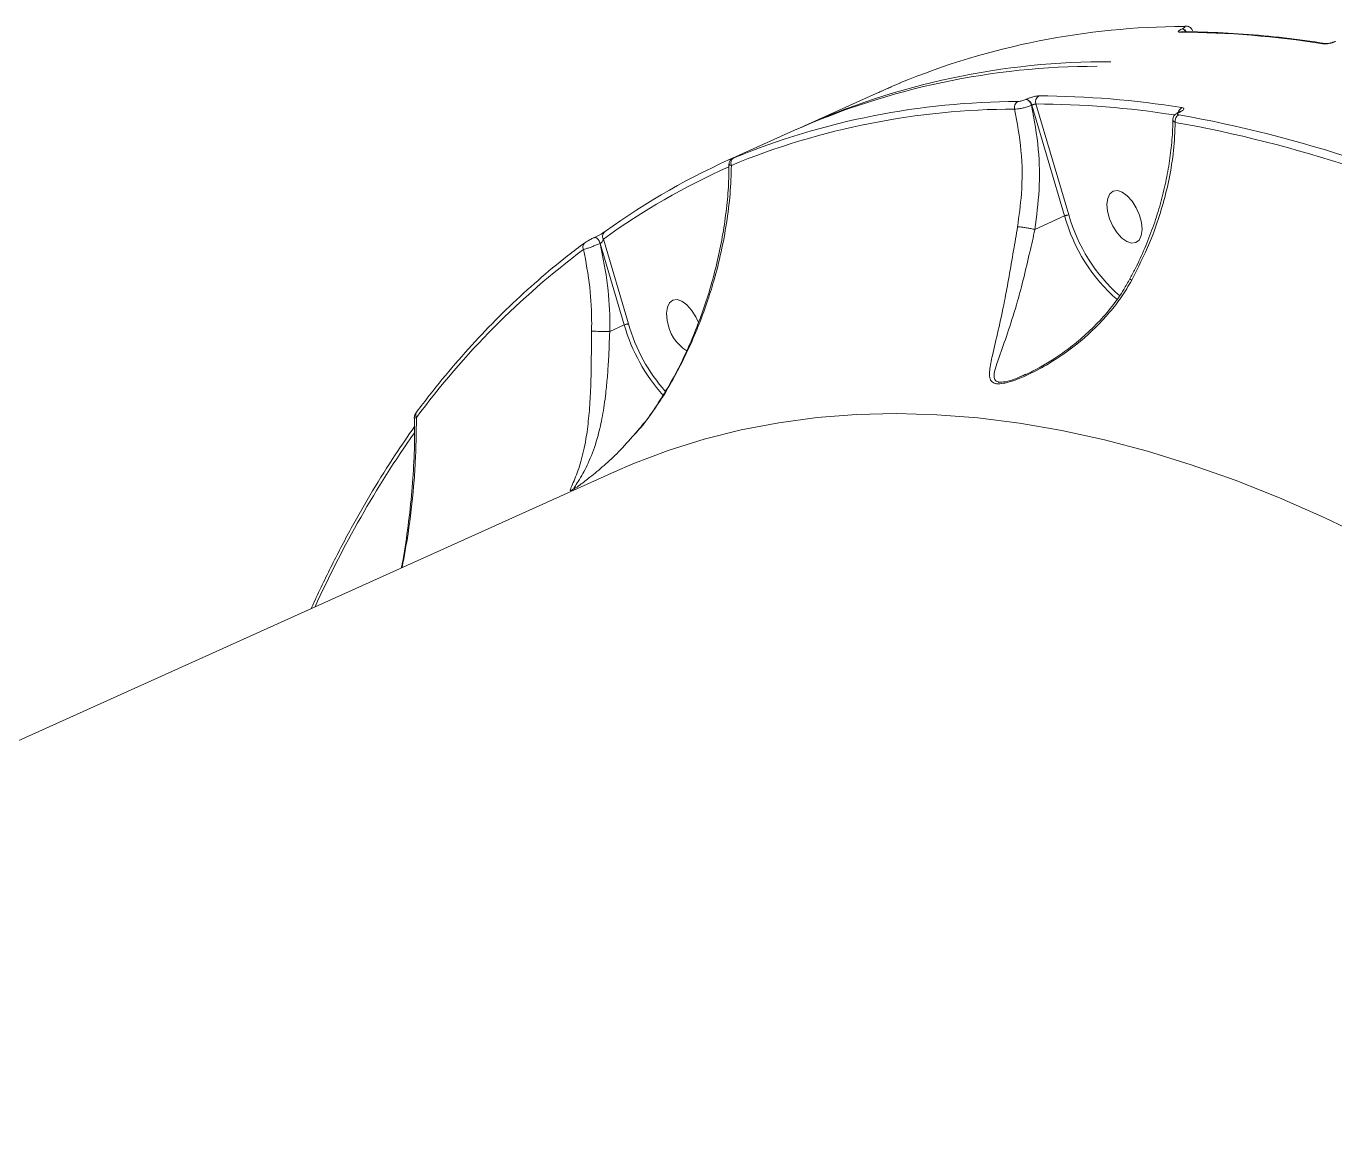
# Model space of a CAD drawing. Header units: millimetres. Extents: x -8422 to 28150, y -6982 to 5510.
# Drawn here: x 3130.9 to 3340.5, y 1853.3 to 2032.1 of the extents above; entities that cross this region are included whole.
import ezdxf

# ---------------------------------------------------------------- set-up
doc = ezdxf.new("R2010")
doc.units = ezdxf.units.MM
doc.layers.add('DIKOM_ОБЪЕКТ', color=7, linetype='Continuous')

msp = doc.modelspace()

# ---------------------------------------------------------------- linework, layer by layer
at = {"layer": 'DIKOM_ОБЪЕКТ', "color": 7, "linetype": 'Continuous', "lineweight": 15}
for p, q in [((3315.95, 2031.16), (3315.96, 2031.16)), ((3316.04, 2031.64), (3316, 2031.63)), ((3316.5, 2032.06), (3316.56, 2032.06)), ((3317.67, 2031.32), (3317.65, 2031.35)), ((3269.43, 2022.35), (3269.51, 2022.38)), ((3269.44, 2022.35), (3269.52, 2022.39)), ((3255.52, 2016.1), (3266.06, 2020.85)), ((3266.06, 2020.85), (3267.38, 2021.44)), ((3291.07, 2020.37), (3291.02, 2020.35)), ((3291.88, 2019.39), (3291.92, 2019.41)), ((3291.92, 2019.41), (3297.19, 2001.68)), ((3297.85, 2001.84), (3292.58, 2019.61)), ((3315.47, 2018.3), (3315.53, 2018.33)), ((3315.64, 2018.32), (3315.71, 2018.35)), ((3243.42, 2010.65), (3253.96, 2015.4)), ((3244.41, 2011.07), (3244.49, 2011.11)), ((3244.42, 2011.07), (3244.5, 2011.11)), ((3244.72, 2011.22), (3244.79, 2011.26)), ((3292.41, 1999.53), (3297.19, 2001.68)), ((3221.83, 1998.21), (3221.78, 1998.18)), ((3222.8, 1997.27), (3222.83, 1997.28)), ((3222.83, 1997.28), (3226.67, 1984.23)), ((3227.34, 1984.39), (3223.34, 1997.98)), ((3224.35, 1983.19), (3224.36, 1983.19)), ((3224.36, 1983.19), (3226.67, 1984.23)), ((3290.94, 1976.33), (3290.31, 1976.05)), ((2986.78, 1853.31), (3225.12, 1960.72)), ((3218.75, 1958.08), (3218.79, 1958.1))]:
    msp.add_line(p, q, dxfattribs=at)
at = {"layer": 'DIKOM_ОБЪЕКТ', "color": 7, "linetype": 'Continuous', "lineweight": 15, "flags": 128}
for points in [[(3315.95, 2031.16), (3315.81, 2031.15), (3315.66, 2031.1)], [(3316.56, 2032.06), (3316.42, 2032.04), (3316.27, 2031.99)], [(3304.08, 2002.42), (3303.97, 2003.54), (3304.09, 2004.5), (3304.44, 2005.22), (3304.97, 2005.64), (3305.64, 2005.73), (3306.42, 2005.47), (3307.22, 2004.9), (3307.98, 2004.05), (3308.65, 2003), (3309.17, 2001.82), (3309.49, 2000.63), (3309.6, 1999.51), (3309.47, 1998.55), (3309.13, 1997.83), (3308.6, 1997.41), (3307.92, 1997.32), (3307.15, 1997.58), (3306.35, 1998.15), (3305.59, 1999), (3304.92, 2000.05), (3304.4, 2001.23), (3304.08, 2002.42)], [(3222.83, 1997.28), (3222.75, 1997.51), (3222.63, 1997.72), (3222.5, 1997.91), (3222.36, 1998.06), (3222.21, 1998.18), (3222.06, 1998.24), (3221.92, 1998.24), (3221.81, 1998.19)], [(3222.8, 1997.27), (3222.72, 1997.49), (3222.61, 1997.71), (3222.48, 1997.9), (3222.33, 1998.05), (3222.18, 1998.16), (3222.03, 1998.22), (3221.9, 1998.23), (3221.83, 1998.21)], [(3233.56, 1984.97), (3233.45, 1986.1), (3233.58, 1987.06), (3233.92, 1987.77), (3234.45, 1988.19), (3235.13, 1988.28), (3235.9, 1988.02), (3236.7, 1987.45), (3237.46, 1986.6), (3238.13, 1985.55), (3238.56, 1984.62)], [(3225.12, 1960.72), (3228.06, 1961.99), (3233.7, 1964.13), (3239.47, 1965.94), (3245.38, 1967.42), (3251.41, 1968.58), (3257.57, 1969.4), (3263.84, 1969.88), (3270.22, 1970.04), (3276.71, 1969.86), (3283.29, 1969.35), (3289.97, 1968.51), (3296.73, 1967.34), (3303.57, 1965.84), (3310.48, 1964.01), (3317.46, 1961.85), (3324.5, 1959.36), (3331.6, 1956.56), (3338.74, 1953.43), (3345.92, 1949.99)]]:
    msp.add_lwpolyline(points, dxfattribs=at)
at = {"layer": 'DIKOM_ОБЪЕКТ', "color": 7, "linetype": 'Continuous', "lineweight": 15}
for centre, radius, start, end in [((3316.43, 1912.4), 119.6, 90.0754, 112.4137), ((3315.07, 1882.31), 148.79, 80.9199, 89.7748), ((3315.81, 2030.73), 0.915, 28.3227, 78.4555), ((3315.85, 2030.74), 0.929, 27.2875, 78.2477), ((3338.84, 2028.61), 0.688, 80.9669, 114.911), ((3302.3, 1906.43), 119.21, 89.9605, 113.9234), ((3303.82, 1907.46), 118.9, 89.6253, 114.3797), ((3290.67, 2019.17), 1.23, 9.9999, 73.2258), ((3290.71, 2019.19), 1.23, 9.9884, 73.2408), ((3293.58, 2019.97), 1.06, 118.9469, 199.5538), ((3292.43, 1872.07), 148.83, 80.9026, 89.7562), ((3289.3, 1899.42), 119.36, 90.0559, 112.3912), ((3289.8, 1900.37), 119.62, 90.0556, 112.3915), ((3290.19, 2019.07), 1.05, 118.7132, 196.3296), ((3291.96, 1871.38), 148.23, 81.1431, 89.7598), ((3316.42, 2018.11), 1.02, 116.5793, 167.7149), ((3315.59, 2018.03), 0.294, 78.9817, 113.3079), ((3315.65, 2018.06), 0.296, 79.0837, 114.8677), ((3316, 2016.9), 1.12, 118.4135, 191.9727), ((3278.42, 1813.11), 206.8, 63.5253, 79.8375), ((3278.91, 1813.88), 207.25, 63.5251, 79.8379), ((3290.1, 1907.19), 113.51, 113.5322, 125.8287), ((3244.68, 2010.16), 0.932, 118.6665, 204.0913), ((3289.66, 1906.12), 113.3, 114.0914, 125.8271), ((3323.5, 2008.91), 27.29, 195.3676, 229.0916), ((3324.12, 2009.32), 27.31, 195.9004, 228.4609), ((3224.08, 1998.45), 0.877, 118.6051, 212.1412), ((3220.92, 1996.72), 0.86, 118.0812, 208.4421), ((3298.06, 1892.11), 130.1, 126.7792, 143.5558), ((3240.3, 1985.86), 6.8, 187.5104, 237.9135), ((3255.12, 1992.56), 29.65, 196.3213, 221.408), ((3254.97, 1992.49), 28.8, 196.3397, 221.1331), ((3194.09, 1969.82), 0.815, 145.8653, 212.0555), ((3335.8, 1867.02), 174.25, 144.9992, 155.5613)]:
    msp.add_arc(centre, radius, start, end, dxfattribs=at)
for points, knots in [([(3316, 2031.63), (3315.92, 2031.59), (3315.71, 2031.49), (3315.48, 2031.34), (3315.37, 2031.21), (3315.42, 2031.12), (3315.58, 2031.1), (3315.66, 2031.1)], [0, 0, 0, 0, 0.140754, 0.355298, 0.570007, 0.784977, 1, 1, 1, 1]), ([(3315.95, 2031.16), (3317.08, 2031.15), (3320.33, 2031.12), (3325.79, 2030.84), (3332.33, 2030.25), (3336.75, 2029.61), (3338.95, 2029.29)], [0, 0, 0, 0, 0.149903, 0.434025, 0.718204, 1, 1, 1, 1]), ([(3316.27, 2031.99), (3316.32, 2031.99), (3316.43, 2031.98), (3316.46, 2031.92), (3316.39, 2031.84), (3316.24, 2031.74), (3316.1, 2031.67), (3316.04, 2031.64)], [0, 0, 0, 0, 0.214304, 0.428446, 0.642921, 0.857754, 1, 1, 1, 1]), ([(3316.56, 2032.05), (3316.61, 2032.05), (3316.75, 2032.06), (3317.02, 2032.01), (3317.34, 2031.84), (3317.58, 2031.61), (3317.64, 2031.42), (3317.66, 2031.35)], [0, 0, 0, 0, 0.112157, 0.350489, 0.603569, 0.852889, 1, 1, 1, 1]), ([(3338.55, 2029.24), (3338.64, 2029.23), (3338.84, 2029.21), (3339.26, 2029.24), (3339.74, 2029.32), (3340.23, 2029.45), (3340.5, 2029.56), (3340.64, 2029.62)], [0, 0, 0, 0, 0.17419, 0.389589, 0.595814, 0.797903, 1, 1, 1, 1]), ([(3338.95, 2029.29), (3338.95, 2029.29), (3338.95, 2029.29), (3339.03, 2029.28), (3339.18, 2029.28), (3339.44, 2029.31), (3339.78, 2029.37), (3340.12, 2029.46), (3340.36, 2029.55), (3340.44, 2029.59), (3340.46, 2029.6)], [0, 0, 0, 0, 0.022568, 0.125573, 0.252466, 0.412828, 0.602625, 0.799282, 0.958417, 1, 1, 1, 1]), ([(3267.38, 2021.44), (3267.4, 2021.45), (3267.52, 2021.5), (3267.79, 2021.62), (3268.23, 2021.81), (3268.66, 2022), (3269.07, 2022.19), (3269.32, 2022.29), (3269.44, 2022.35)], [0, 0, 0, 0, 0.03923, 0.287243, 0.4952, 0.671017, 0.835317, 1, 1, 1, 1]), ([(3269.52, 2022.39), (3269.6, 2022.42), (3269.75, 2022.49), (3270.02, 2022.61), (3270.29, 2022.73), (3270.57, 2022.85), (3270.74, 2022.92), (3270.82, 2022.95), (3270.83, 2022.96)], [0, 0, 0, 0, 0.167292, 0.334431, 0.509157, 0.713092, 0.957777, 1, 1, 1, 1]), ([(3291.02, 2020.35), (3290.96, 2020.32), (3290.81, 2020.26), (3290.52, 2020.16), (3290.2, 2020.07), (3289.9, 2020.01), (3289.76, 2020), (3289.68, 2019.99)], [0, 0, 0, 0, 0.142265, 0.357109, 0.571555, 0.785751, 1, 1, 1, 1]), ([(3293.07, 2020.9), (3292.96, 2020.89), (3292.75, 2020.88), (3292.3, 2020.79), (3291.81, 2020.65), (3291.38, 2020.51), (3291.16, 2020.41), (3291.07, 2020.37)], [0, 0, 0, 0, 0.215054, 0.429963, 0.644713, 0.859186, 1, 1, 1, 1]), ([(3289.18, 2018.77), (3289.32, 2018.78), (3289.61, 2018.79), (3290.21, 2018.89), (3290.86, 2019.04), (3291.44, 2019.22), (3291.75, 2019.34), (3291.88, 2019.39)], [0, 0, 0, 0, 0.214249, 0.428305, 0.642712, 0.85761, 1, 1, 1, 1]), ([(3289.18, 2018.77), (3289.58, 2016.58), (3290.4, 2012.13), (3290.46, 2005.73), (3289.89, 2001.69), (3289.65, 1999.95)], [0, 0, 0, 0, 0.35586, 0.721481, 1, 1, 1, 1]), ([(3292.41, 1999.53), (3292.69, 2001.62), (3293.26, 2005.87), (3293.14, 2012.6), (3292.31, 2017.05), (3291.88, 2019.39)], [0, 0, 0, 0, 0.316571, 0.640668, 1, 1, 1, 1]), ([(3291.92, 2019.41), (3291.95, 2019.42), (3292.03, 2019.45), (3292.17, 2019.51), (3292.33, 2019.56), (3292.47, 2019.59), (3292.54, 2019.6), (3292.58, 2019.61)], [0, 0, 0, 0, 0.140772, 0.355173, 0.569921, 0.784863, 1, 1, 1, 1]), ([(3314.52, 2017.09), (3314.52, 2017.14), (3314.5, 2017.3), (3314.6, 2017.56), (3314.78, 2017.84), (3315.06, 2018.09), (3315.29, 2018.23), (3315.46, 2018.3), (3315.47, 2018.3)], [0, 0, 0, 0, 0.080773, 0.283534, 0.46914, 0.679554, 0.974983, 1, 1, 1, 1]), ([(3315.47, 2017.88), (3315.41, 2017.9), (3315.29, 2017.93), (3315.25, 2018.02), (3315.32, 2018.14), (3315.47, 2018.24), (3315.6, 2018.3), (3315.64, 2018.32)], [0, 0, 0, 0, 0.228828, 0.457853, 0.67853, 0.888374, 1, 1, 1, 1]), ([(3315.53, 2018.33), (3315.56, 2018.35), (3315.64, 2018.38), (3315.71, 2018.43), (3315.72, 2018.43), (3315.73, 2018.44)], [0, 0, 0, 0, 0.273864, 0.696487, 1, 1, 1, 1]), ([(3315.71, 2018.35), (3315.77, 2018.38), (3315.96, 2018.47), (3316.19, 2018.64), (3316.31, 2018.81), (3316.24, 2018.96), (3316.06, 2019), (3315.96, 2019.03)], [0, 0, 0, 0, 0.108268, 0.320424, 0.543026, 0.771552, 1, 1, 1, 1]), ([(3307.63, 1991.61), (3307.92, 1992.15), (3308.8, 1993.74), (3310.04, 1996.5), (3311.36, 1999.86), (3312.45, 2003.27), (3313.32, 2006.69), (3313.97, 2010.1), (3314.36, 2013.45), (3314.53, 2015.79), (3314.5, 2016.97), (3314.5, 2017.09)], [0, 0, 0, 0, 0.06552, 0.195155, 0.325846, 0.457407, 0.589396, 0.721115, 0.853309, 0.985664, 1, 1, 1, 1]), ([(3307.93, 1991.39), (3308.93, 1993.37), (3310.95, 1997.38), (3312.81, 2002.88), (3314.01, 2007.84), (3314.72, 2012.21), (3314.85, 2015.17), (3314.91, 2016.67)], [0, 0, 0, 0, 0.239876, 0.485873, 0.639421, 0.818548, 1, 1, 1, 1]), ([(3314.52, 2017.09), (3314.53, 2017.01), (3314.55, 2016.85), (3314.79, 2016.73), (3314.91, 2016.67)], [0, 0, 0, 0, 0.468151, 1, 1, 1, 1]), ([(3232.31, 1972.07), (3232.66, 1972.61), (3233.67, 1974.19), (3235.17, 1976.94), (3236.83, 1980.34), (3238.33, 1983.9), (3239.68, 1987.62), (3240.85, 1991.45), (3241.82, 1995.37), (3242.59, 1999.35), (3243.12, 2003.34), (3243.42, 2006.91), (3243.43, 2009.09), (3243.44, 2009.99)], [0, 0, 0, 0, 0.046453, 0.133876, 0.224148, 0.317406, 0.413603, 0.512479, 0.613539, 0.716341, 0.821408, 0.926559, 1, 1, 1, 1]), ([(3232.39, 1972.03), (3232.57, 1972.32), (3233.49, 1973.77), (3235.02, 1976.44), (3237.5, 1981.38), (3239.5, 1986.37), (3241.16, 1991.67), (3242.24, 1995.93), (3243.1, 2000.59), (3243.68, 2005.22), (3243.78, 2008.26), (3243.83, 2009.77)], [0, 0, 0, 0, 0.024295, 0.122248, 0.220218, 0.421516, 0.511887, 0.632234, 0.75259, 0.876294, 1, 1, 1, 1]), ([(3243.46, 2009.99), (3243.45, 2010.02), (3243.44, 2010.14), (3243.5, 2010.34), (3243.61, 2010.54), (3243.73, 2010.69), (3243.84, 2010.78), (3243.93, 2010.84), (3243.97, 2010.87), (3244.01, 2010.88), (3244.08, 2010.92), (3244.18, 2010.97), (3244.35, 2011.04), (3244.42, 2011.07)], [0, 0, 0, 0, 0.047871, 0.187819, 0.306044, 0.404893, 0.483694, 0.537428, 0.568451, 0.600676, 0.65923, 0.870425, 1, 1, 1, 1]), ([(3243.47, 2009.99), (3243.47, 2009.96), (3243.47, 2009.86), (3243.65, 2009.8), (3243.81, 2009.78), (3243.83, 2009.77)], [0, 0, 0, 0, 0.324168, 0.891768, 1, 1, 1, 1]), ([(3244.23, 2010.97), (3244.17, 2010.94), (3244.04, 2010.89), (3244.03, 2010.89), (3244.12, 2010.94), (3244.27, 2011), (3244.38, 2011.06), (3244.42, 2011.07)], [0, 0, 0, 0, 0.302528, 0.534643, 0.725456, 0.917098, 1, 1, 1, 1]), ([(3244.5, 2011.11), (3244.55, 2011.13), (3244.66, 2011.18), (3244.73, 2011.21), (3244.76, 2011.23)], [0, 0, 0, 0, 0.513056, 1, 1, 1, 1]), ([(3244.76, 2011.23), (3244.83, 2011.26), (3244.94, 2011.31), (3245.01, 2011.34), (3245.01, 2011.34), (3245.01, 2011.34)], [0, 0, 0, 0, 0.507643, 0.873191, 1, 1, 1, 1]), ([(3244.99, 2011.33), (3245.02, 2011.35), (3245.11, 2011.39), (3245.07, 2011.38), (3244.89, 2011.3), (3244.79, 2011.26)], [0, 0, 0, 0, 0.186546, 0.555082, 1, 1, 1, 1]), ([(3297.85, 2001.84), (3297.84, 2001.84), (3297.82, 2001.84), (3297.76, 2001.84), (3297.65, 2001.82), (3297.49, 2001.79), (3297.33, 2001.74), (3297.23, 2001.7), (3297.19, 2001.68)], [0, 0, 0, 0, 0.070202, 0.141423, 0.356064, 0.570725, 0.785352, 1, 1, 1, 1]), ([(3223.66, 1999.22), (3223.59, 1999.17), (3223.43, 1999.06), (3223.07, 1998.84), (3222.64, 1998.61), (3222.2, 1998.38), (3221.94, 1998.25), (3221.81, 1998.19)], [0, 0, 0, 0, 0.189023, 0.404538, 0.606847, 0.803378, 1, 1, 1, 1]), ([(3289.65, 1999.95), (3289.44, 1998.67), (3288.97, 1995.92), (3288.29, 1991.9), (3287.48, 1987.56), (3286.55, 1983.24), (3285.67, 1979.63), (3285.18, 1977.31), (3285.12, 1975.98), (3285.34, 1975.22), (3285.85, 1974.9), (3286.51, 1974.79), (3287.49, 1974.85), (3289.46, 1975.43), (3291.94, 1976.51), (3295.53, 1978.47), (3299.89, 1981.55), (3303.71, 1985.31), (3306.34, 1988.69), (3307.4, 1990.48), (3307.93, 1991.39)], [0, 0, 0, 0, 0.059056, 0.126772, 0.196529, 0.289997, 0.386193, 0.45277, 0.486432, 0.520906, 0.548914, 0.554249, 0.580046, 0.615211, 0.661734, 0.709494, 0.80614, 0.905605, 0.952553, 1, 1, 1, 1]), ([(3290.31, 1976.05), (3290.04, 1975.92), (3289.13, 1975.5), (3287.81, 1975.12), (3286.89, 1975.04), (3286.31, 1975.15), (3285.92, 1975.47), (3285.86, 1976.23), (3286.15, 1977.54), (3286.96, 1979.82), (3288.23, 1983.35), (3289.52, 1987.52), (3290.66, 1991.75), (3291.53, 1995.62), (3292.19, 1998.28), (3292.41, 1999.52), (3292.41, 1999.53)], [0, 0, 0, 0, 0.023491, 0.076577, 0.114306, 0.122101, 0.163543, 0.215403, 0.269325, 0.375887, 0.527822, 0.683351, 0.793219, 0.905634, 0.999947, 1, 1, 1, 1]), ([(3289.65, 1999.95), (3289.67, 1999.95), (3289.76, 1999.94), (3290.01, 1999.92), (3290.49, 1999.87), (3291.14, 1999.77), (3291.82, 1999.65), (3292.21, 1999.57), (3292.41, 1999.53)], [0, 0, 0, 0, 0.038098, 0.149191, 0.361911, 0.574587, 0.787308, 1, 1, 1, 1]), ([(3292.41, 1999.53), (3292.41, 1999.53), (3292.41, 1999.53), (3292.41, 1999.53), (3292.41, 1999.53)], [0, 0, 0, 0, 0.615974, 1, 1, 1, 1]), ([(3193.42, 1970.28), (3194.11, 1971.2), (3196.12, 1973.85), (3199.58, 1978.04), (3203.84, 1982.77), (3208.26, 1987.23), (3212.84, 1991.41), (3216.89, 1994.78), (3219.45, 1996.7), (3220.38, 1997.4)], [0, 0, 0, 0, 0.086459, 0.250404, 0.414315, 0.578178, 0.741992, 0.905757, 1, 1, 1, 1]), ([(3220.16, 1996.31), (3220.27, 1996.34), (3220.51, 1996.41), (3221.04, 1996.59), (3221.64, 1996.81), (3222.26, 1997.05), (3222.62, 1997.19), (3222.8, 1997.27)], [0, 0, 0, 0, 0.184779, 0.398811, 0.601256, 0.799017, 1, 1, 1, 1]), ([(3221.78, 1998.18), (3221.69, 1998.14), (3221.51, 1998.06), (3221.21, 1997.9), (3220.92, 1997.74), (3220.67, 1997.59), (3220.56, 1997.51), (3220.51, 1997.48)], [0, 0, 0, 0, 0.195133, 0.390071, 0.593263, 0.811097, 1, 1, 1, 1]), ([(3224.36, 1983.19), (3224.36, 1983.58), (3224.38, 1986.03), (3224.12, 1990.8), (3223.26, 1995.04), (3222.8, 1997.27)], [0, 0, 0, 0, 0.081478, 0.51566, 1, 1, 1, 1]), ([(3222.83, 1997.28), (3222.86, 1997.3), (3222.91, 1997.32), (3222.99, 1997.39), (3223.09, 1997.49), (3223.21, 1997.65), (3223.29, 1997.82), (3223.32, 1997.93), (3223.34, 1997.98)], [0, 0, 0, 0, 0.127143, 0.162593, 0.340415, 0.545424, 0.783189, 1, 1, 1, 1]), ([(3220.16, 1996.31), (3220.54, 1994.31), (3221.27, 1990.39), (3221.48, 1985.97), (3221.45, 1983.61), (3221.44, 1983.24)], [0, 0, 0, 0, 0.466533, 0.915011, 1, 1, 1, 1]), ([(3290.32, 1976.02), (3290.7, 1976.18), (3291.62, 1976.58), (3293.29, 1977.46), (3295.43, 1978.73), (3297.87, 1980.42), (3300.4, 1982.5), (3302.83, 1984.86), (3304.93, 1987.35), (3306.54, 1989.6), (3307.31, 1991.03), (3307.63, 1991.61)], [0, 0, 0, 0, 0.054995, 0.135417, 0.242401, 0.372806, 0.510507, 0.65508, 0.797342, 0.917838, 1, 1, 1, 1]), ([(3307.68, 1991.59), (3307.68, 1991.58), (3307.67, 1991.56), (3307.8, 1991.48), (3307.9, 1991.41), (3307.93, 1991.39)], [0, 0, 0, 0, 0.409424, 0.796698, 1, 1, 1, 1]), ([(3221.44, 1983.24), (3221.43, 1981.63), (3221.4, 1979.02), (3221.35, 1975.57), (3221.23, 1972.42), (3220.99, 1969.12), (3220.51, 1965.53), (3219.76, 1962.21), (3218.89, 1959.85), (3218.23, 1958.41), (3217.98, 1957.8), (3218.07, 1957.66), (3218.4, 1957.85), (3218.51, 1957.92)], [0, 0, 0, 0, 0.111743, 0.181339, 0.252531, 0.357512, 0.465656, 0.610456, 0.759486, 0.84307, 0.92825, 0.975835, 1, 1, 1, 1]), ([(3218.78, 1958.11), (3218.75, 1958.09), (3218.55, 1957.98), (3218.67, 1958.22), (3219.09, 1958.87), (3220.06, 1960.38), (3221.28, 1962.79), (3222.41, 1966.06), (3223.21, 1969.61), (3223.68, 1972.8), (3223.98, 1975.87), (3224.19, 1979.14), (3224.29, 1981.66), (3224.35, 1983.19), (3224.35, 1983.19)], [0, 0, 0, 0, 0.007797, 0.053749, 0.13769, 0.22402, 0.373662, 0.526855, 0.635161, 0.745976, 0.816719, 0.888811, 0.999965, 1, 1, 1, 1]), ([(3221.44, 1983.24), (3221.46, 1983.24), (3221.57, 1983.23), (3221.87, 1983.22), (3222.44, 1983.2), (3223.11, 1983.19), (3223.78, 1983.19), (3224.17, 1983.19), (3224.35, 1983.19)], [0, 0, 0, 0, 0.025966, 0.220267, 0.417887, 0.615477, 0.81309, 1, 1, 1, 1]), ([(3227.34, 1984.39), (3227.33, 1984.39), (3227.31, 1984.39), (3227.25, 1984.39), (3227.13, 1984.37), (3226.97, 1984.34), (3226.81, 1984.29), (3226.71, 1984.25), (3226.67, 1984.23)], [0, 0, 0, 0, 0.053656, 0.141412, 0.356135, 0.570744, 0.785377, 1, 1, 1, 1]), ([(3228.33, 1966.72), (3228.64, 1967.06), (3230.16, 1968.68), (3231.4, 1970.55), (3232.39, 1972.03)], [0, 0, 0, 0, 0.205425, 1, 1, 1, 1]), ([(3228.34, 1966.76), (3228.71, 1967.19), (3229.85, 1968.48), (3231.19, 1970.26), (3232.05, 1971.66), (3232.3, 1972.07)], [0, 0, 0, 0, 0.25528, 0.781062, 1, 1, 1, 1]), ([(3232.33, 1972.06), (3232.33, 1972.06), (3232.33, 1972.06), (3232.37, 1972.04), (3232.39, 1972.03)], [0, 0, 0, 0, 0.592158, 1, 1, 1, 1]), ([(3193.05, 1969.32), (3193.05, 1969.35), (3193.04, 1969.49), (3193.1, 1969.72), (3193.22, 1970.01), (3193.35, 1970.18), (3193.43, 1970.27)], [0, 0, 0, 0, 0.081328, 0.328463, 0.631507, 1, 1, 1, 1]), ([(3176.56, 1938.84), (3176.58, 1938.88), (3177.57, 1941.14), (3179.67, 1945.47), (3182.91, 1951.72), (3186.35, 1957.71), (3189.73, 1963.14), (3192.05, 1966.46), (3193.09, 1967.97)], [0, 0, 0, 0, 0.003753, 0.210259, 0.416748, 0.623206, 0.829625, 1, 1, 1, 1]), ([(3191, 1945.34), (3191.04, 1945.57), (3191.44, 1947.59), (3192, 1951.47), (3192.65, 1956.92), (3193.01, 1962.32), (3193.15, 1966.46), (3193.08, 1968.74), (3193.06, 1969.32)], [0, 0, 0, 0, 0.027553, 0.247192, 0.47628, 0.702416, 0.925434, 1, 1, 1, 1]), ([(3191.1, 1945.39), (3191.44, 1947.21), (3192.26, 1951.59), (3192.87, 1957.18), (3193.33, 1963.38), (3193.37, 1967), (3193.4, 1969.39)], [0, 0, 0, 0, 0.222308, 0.535448, 0.69352, 1, 1, 1, 1]), ([(3193.06, 1969.32), (3193.05, 1969.31), (3193.02, 1969.29), (3193.16, 1969.32), (3193.34, 1969.37), (3193.4, 1969.39)], [0, 0, 0, 0, 0.099562, 0.731676, 1, 1, 1, 1]), ([(3218.51, 1957.92), (3218.57, 1957.95), (3218.79, 1958.06), (3219.7, 1958.7), (3221.34, 1959.94), (3223.47, 1961.74), (3225.93, 1964), (3227.48, 1965.76), (3228.33, 1966.72)], [0, 0, 0, 0, 0.046808, 0.163583, 0.319855, 0.52873, 0.743146, 1, 1, 1, 1])]:
    msp.add_open_spline(points, degree=3, knots=knots, dxfattribs=at)

doc.saveas('drawing.dxf')
